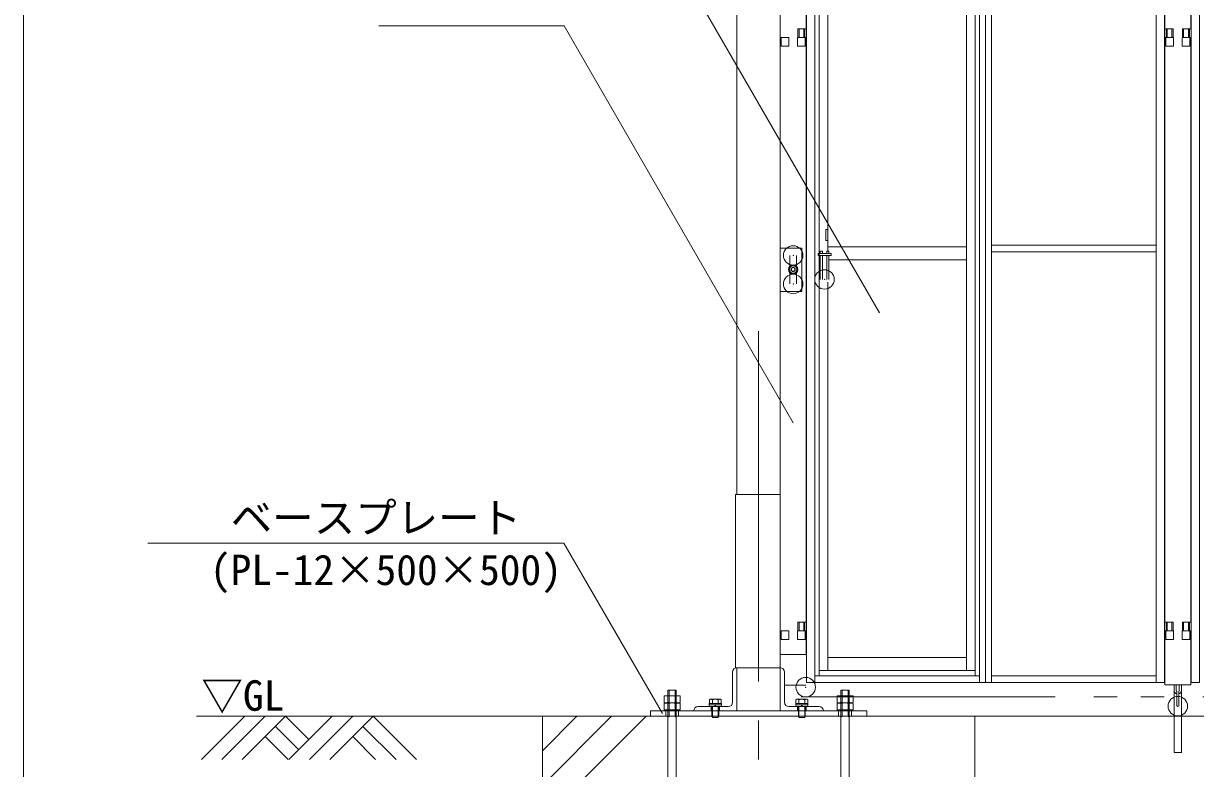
# Model space of a CAD drawing. Units: millimetres, scale not verified. Extents: x -10075 to 10075, y -16938 to 16938.
# Drawn here: x -10075 to -7365, y 6091 to 7814 of the extents above; entities that cross this region are included whole.
import ezdxf
from ezdxf.enums import TextEntityAlignment as Align

# ---------------------------------------------------------------- set-up
doc = ezdxf.new("R2010")
doc.units = ezdxf.units.MM
doc.header["$LTSCALE"] = 90
doc.header["$PDMODE"] = 32
doc.header["$PDSIZE"] = 45
for name, pattern in [('CHAIN2', [12, 9, -1, 1, -1]), ('DASHED1', [1.8, 1.2, -0.6]), ('DOUBLE_CHAIN2', [12.8, 9, -1, 0.6, -0.6, 0.6, -1])]:
    doc.linetypes.add(name, pattern=pattern)
for name, color, linetype, lineweight in [('0-5_ﾍﾞｰｽﾗｲﾝ', 134, 'Continuous', 18), ('0-6_ﾎﾞﾙﾄ類', 134, 'Continuous', 18), ('0-8_ﾜｲﾔｰﾛｰﾌﾟ', 134, 'DOUBLE_CHAIN2', 18), ('0-A_基礎工事用PCA大', 134, 'Continuous', 18), ('0-B_図面枠', 134, 'Continuous', 18), ('0-D_側固定棒', 134, 'Continuous', 18), ('1-1_中央走行棒', 134, 'Continuous', 18), ('1-6_通芯', 134, 'CHAIN2', 18), ('1-9_標準ﾊﾟﾈﾙ', 134, 'Continuous', 18), ('1-A_標準柱', 134, 'Continuous', 18), ('1-B_文字', 134, 'Continuous', 18), ('1-C_落とし棒', 134, 'Continuous', 18)]:
    doc.layers.add(name, color=color, linetype=linetype, lineweight=lineweight)
doc.styles.add('ＭＳ ゴシック', font='')
doc.styles.get('ＭＳ ゴシック').set_extended_font_data('MS Gothic')

msp = doc.modelspace()

# ---------------------------------------------------------------- linework, layer by layer
at = {"layer": '0-5_ﾍﾞｰｽﾗｲﾝ'}
msp.add_line((-9675.16, 6212.5), (2124.84, 6212.5), dxfattribs=at)
at = {"layer": '0-6_ﾎﾞﾙﾄ類'}
for p, q in [((-8584.69, 6244.53), (-8584.69, 6259.1)), ((-8584.69, 6241.67), (-8584.69, 6227.1)), ((-8565.63, 6244.53), (-8565.63, 6259.1)), ((-8565.63, 6241.67), (-8565.63, 6227.1)), ((-8487, 6251.5), (-8488.83, 6250.45)), ((-8488.83, 6250.45), (-8488.83, 6241.7)), ((-8488.83, 6241.7), (-8461.49, 6241.7)), ((-8487, 6251.5), (-8463.33, 6251.5)), ((-8486.41, 6241.5), (-8463.91, 6241.5)), ((-8483.16, 6212.5), (-8483.16, 6234.5)), ((-8482, 6250.45), (-8482, 6241.7)), ((-8481.93, 6209.7), (-8481.93, 6234.5)), ((-8476.35, 6238.5), (-8475.28, 6234.5)), ((-8475.04, 6238.5), (-8473.97, 6234.5)), ((-8468.33, 6250.45), (-8468.33, 6241.7)), ((-8467.16, 6212.5), (-8467.16, 6234.5)), ((-8463.33, 6251.5), (-8461.49, 6250.45)), ((-8461.49, 6250.45), (-8461.49, 6241.7)), ((-8286.99, 6251.5), (-8288.83, 6250.45)), ((-8288.83, 6250.45), (-8288.83, 6241.7)), ((-8288.83, 6241.7), (-8261.5, 6241.7)), ((-8286.99, 6251.5), (-8263.32, 6251.5)), ((-8286.41, 6241.5), (-8263.92, 6241.5)), ((-8283.16, 6212.5), (-8283.16, 6234.5)), ((-8282, 6250.45), (-8282, 6241.7)), ((-8281.93, 6209.7), (-8281.93, 6234.5)), ((-8276.36, 6238.5), (-8275.28, 6234.5)), ((-8275.04, 6238.5), (-8273.96, 6234.5)), ((-8268.33, 6250.45), (-8268.33, 6241.7)), ((-8267.16, 6212.5), (-8267.16, 6234.5)), ((-8263.32, 6251.5), (-8261.5, 6250.45)), ((-8261.5, 6250.45), (-8261.5, 6241.7)), ((-8184.68, 6244.53), (-8184.68, 6259.1)), ((-8184.68, 6241.67), (-8184.68, 6227.1)), ((-8165.64, 6244.53), (-8165.64, 6259.1)), ((-8165.64, 6241.67), (-8165.64, 6227.1)), ((-8483.16, 6212.5), (-8481.93, 6209.7)), ((-8283.16, 6212.5), (-8281.93, 6209.7))]:
    msp.add_line(p, q, dxfattribs=at)
for points in [[(-8593.63, 6244.53), (-8593.63, 6259.1), (-8556.69, 6259.1), (-8556.69, 6244.53), (-8559.16, 6243.1), (-8591.16, 6243.1)], [(-8593.63, 6241.67), (-8593.63, 6227.1), (-8556.69, 6227.1), (-8556.69, 6241.67), (-8559.16, 6243.1), (-8591.16, 6243.1)], [(-8461.16, 6241.5), (-8461.16, 6238.5), (-8489.16, 6238.5), (-8489.16, 6241.5)], [(-8489.16, 6238.5), (-8461.16, 6238.5), (-8461.16, 6234.5), (-8489.16, 6234.5)], [(-8261.16, 6241.5), (-8261.16, 6238.5), (-8289.16, 6238.5), (-8289.16, 6241.5)], [(-8289.16, 6238.5), (-8261.16, 6238.5), (-8261.16, 6234.5), (-8289.16, 6234.5)], [(-8193.64, 6244.53), (-8193.64, 6259.1), (-8156.68, 6259.1), (-8156.68, 6244.53), (-8159.16, 6243.1), (-8191.16, 6243.1)], [(-8193.64, 6241.67), (-8193.64, 6227.1), (-8156.68, 6227.1), (-8156.68, 6241.67), (-8159.16, 6243.1), (-8191.16, 6243.1)], [(-8593.16, 6227.1), (-8557.16, 6227.1), (-8557.16, 6224.5), (-8593.16, 6224.5)], [(-8193.16, 6227.1), (-8157.16, 6227.1), (-8157.16, 6224.5), (-8193.16, 6224.5)]]:
    msp.add_lwpolyline(points, close=True, dxfattribs=at)
for points in [[(-8481.93, 6209.7), (-8468.39, 6209.7), (-8468.39, 6234.5)], [(-8281.93, 6209.7), (-8268.39, 6209.7), (-8268.39, 6234.5)], [(-8483.16, 6212.5), (-8467.16, 6212.5), (-8468.39, 6209.7)], [(-8283.16, 6212.5), (-8267.16, 6212.5), (-8268.39, 6209.7)]]:
    msp.add_lwpolyline(points, dxfattribs=at)
for centre, radius, start, end in [((-8589.16, 6252.28), 8.96, 240.0064, 300.0064), ((-8589.16, 6233.92), 8.96, 60.0064, 120.0064), ((-8575.16, 6210.65), 32.45, 72.93497, 107.07105), ((-8575.16, 6275.56), 32.45, 252.93497, 287.07105), ((-8561.16, 6252.27), 8.95, 239.98131, 300.0315), ((-8561.16, 6233.93), 8.95, 59.98131, 120.0315), ((-8485.41, 6245.45), 6.05, 55.616, 124.384), ((-8486.41, 6241.7), 0.198, 180, 270), ((-8475.16, 6228.89), 22.62, 72.412, 107.588), ((-8464.91, 6245.45), 6.05, 55.616, 124.384), ((-8463.91, 6241.7), 0.198, 270, 0), ((-8285.41, 6245.45), 6.05, 55.616, 124.384), ((-8286.41, 6241.7), 0.198, 180, 270), ((-8275.16, 6228.89), 22.62, 72.412, 107.588), ((-8264.92, 6245.45), 6.05, 55.616, 124.384), ((-8263.92, 6241.7), 0.198, 270, 0), ((-8189.16, 6252.28), 8.96, 240.0064, 300.0064), ((-8189.16, 6233.92), 8.96, 60.0064, 120.0064), ((-8175.16, 6210.65), 32.45, 72.93497, 107.07105), ((-8175.16, 6275.56), 32.45, 252.93497, 287.07105), ((-8161.16, 6252.27), 8.95, 239.98131, 300.0315), ((-8161.16, 6233.93), 8.95, 59.98131, 120.0315)]:
    msp.add_arc(centre, radius, start, end, dxfattribs=at)
at = {"layer": '0-8_ﾜｲﾔｰﾛｰﾌﾟ'}
msp.add_line((1526.44, 6257.5), (-8276.76, 6257.5), dxfattribs=at)
at = {"layer": '0-A_基礎工事用PCA大'}
for p, q in [((-8875.16, 5972.5), (-8635.16, 6212.5)), ((-8875.16, 6052.5), (-8715.16, 6212.5)), ((-8875.16, 6132.5), (-8795.16, 6212.5))]:
    msp.add_line(p, q, dxfattribs=at)
at = {"layer": '0-A_基礎工事用PCA大', "linetype": 'DASHED1'}
for p, q in [((-8589.85, 6224.5), (-8589.85, 6212.5)), ((-8560.16, 6224.5), (-8560.16, 6212.5)), ((-8483.16, 6224.5), (-8483.16, 6212.5)), ((-8467.16, 6224.5), (-8467.16, 6212.5)), ((-8283.16, 6224.5), (-8283.16, 6212.5)), ((-8267.16, 6224.5), (-8267.16, 6212.5)), ((-8190.16, 6224.5), (-8190.16, 6212.5)), ((-8160.16, 6224.5), (-8160.16, 6212.5))]:
    msp.add_line(p, q, dxfattribs=at)
at = {"layer": '0-A_基礎工事用PCA大'}
for points in [[(-8584.69, 5695.55), (-8584.69, 6272.5), (-8565.63, 6272.5), (-8565.63, 6070.5)], [(-8584.69, 6210), (-8582.18, 6212.5), (-8582.18, 6272.5), (-8568.14, 6272.5), (-8568.14, 6212.5), (-8565.63, 6210)], [(-8165.64, 5695.55), (-8165.64, 6272.5), (-8184.69, 6272.5), (-8184.69, 6070.5)], [(-8165.64, 6210), (-8168.14, 6212.5), (-8168.14, 6272.5), (-8182.19, 6272.5), (-8182.19, 6212.5), (-8184.69, 6210)]]:
    msp.add_lwpolyline(points, dxfattribs=at)
for points in [[(-8875.16, 5212.5), (-7875.16, 5212.5), (-7875.16, 6212.5), (-8875.16, 6212.5)], [(-8625.16, 6212.5), (-8125.16, 6212.5), (-8125.16, 6224.5), (-8625.16, 6224.5)]]:
    msp.add_lwpolyline(points, close=True, dxfattribs=at)
at = {"layer": '0-B_図面枠'}
msp.add_lwpolyline([(-10075.16, 16937.5), (10049.84, 16937.5), (10049.84, 3062.5), (-10075.16, 3062.5)], close=True, dxfattribs=at)
at = {"layer": '0-D_側固定棒'}
for p, q in [((-8265.16, 7801.56), (-8265.16, 9153.06)), ((-8265.16, 6430.06), (-8265.16, 7781.56))]:
    msp.add_line(p, q, dxfattribs=at)
msp.add_lwpolyline([(-8265.16, 9173.06), (-8265.16, 10025.06), (-8325.16, 10025.06), (-8325.16, 6355.06), (-8265.16, 6355.06), (-8265.16, 6410.06)], dxfattribs=at)
for points in [[(-8322.81, 7761.56), (-8305.51, 7761.56), (-8305.51, 7781.56), (-8322.81, 7781.56)], [(-8284.82, 7761.56), (-8267.51, 7761.56), (-8267.51, 7781.56), (-8284.82, 7781.56)], [(-8300.07, 7253.56), (-8304.98, 7245.06), (-8300.07, 7236.56), (-8290.25, 7236.56), (-8285.35, 7245.06), (-8290.25, 7253.56)], [(-8322.81, 6390.06), (-8305.51, 6390.06), (-8305.51, 6410.06), (-8322.81, 6410.06)], [(-8284.82, 6390.06), (-8267.51, 6390.06), (-8267.51, 6410.06), (-8284.82, 6410.06)]]:
    msp.add_lwpolyline(points, close=True, dxfattribs=at)
for radius in [11, 8.5, 4.76, 4.22]:
    msp.add_circle((-8295.16, 7245.06), radius, dxfattribs=at)
for start, end in [(132.757, 167.243), (192.757, 227.243), (72.757, 107.243), (12.757, 47.243), (312.757, 347.243), (252.757, 287.243)]:
    msp.add_arc((-8295.16, 7245.06), 8.9, start, end, dxfattribs=at)
at = {"layer": '1-1_中央走行棒'}
for p, q in [((-7435.66, 9153.06), (-7435.66, 7801.56)), ((-7375.66, 7801.56), (-7375.66, 9153.06)), ((-7435.66, 7781.56), (-7435.66, 6430.06)), ((-7375.66, 6430.06), (-7375.66, 7781.56)), ((-7414.21, 6271.97), (-7414.21, 6285.06)), ((-7409.21, 6271.97), (-7409.21, 6285.06)), ((-7408.16, 6270.56), (-7408.16, 6235.56)), ((-7403.16, 6235.56), (-7403.16, 6270.56)), ((-7402.21, 6285.06), (-7402.21, 6271.97)), ((-7397.21, 6285.06), (-7397.21, 6271.97))]:
    msp.add_line(p, q, dxfattribs=at)
for points in [[(-7433.31, 7761.56), (-7416.01, 7761.56), (-7416.01, 7781.56), (-7433.31, 7781.56)], [(-7395.31, 7761.56), (-7378.01, 7761.56), (-7378.01, 7781.56), (-7395.31, 7781.56)], [(-7433.31, 6390.06), (-7416.01, 6390.06), (-7416.01, 6410.06), (-7433.31, 6410.06)], [(-7395.31, 6390.06), (-7378.01, 6390.06), (-7378.01, 6410.06), (-7395.31, 6410.06)]]:
    msp.add_lwpolyline(points, close=True, dxfattribs=at)
msp.add_lwpolyline([(-7435.66, 6410.06), (-7435.66, 6285.06), (-7375.66, 6285.06), (-7375.66, 6410.06)], dxfattribs=at)
for radius, start, end in [(8.5, 180, 253.25351), (3.5, 180, 225.59204), (8.5, 287.46347, 360), (3.5, 316.78662, 360)]:
    msp.add_arc((-7405.71, 6271.97), radius, start, end, dxfattribs=at)
msp.add_point((-7405.66, 6235.56), dxfattribs=at)
at = {"layer": '1-6_通芯'}
msp.add_line((-8375.16, 5212.5), (-8375.16, 7124.5), dxfattribs=at)
at = {"layer": '1-9_標準ﾊﾟﾈﾙ', "linetype": 'DASHED1'}
for p, q in [((-8281.67, 7801.56), (-8281.67, 7781.56)), ((-8270.66, 7801.56), (-8270.66, 7781.56)), ((-7430.16, 7801.56), (-7430.16, 7781.56)), ((-7419.16, 7801.56), (-7419.16, 7781.56)), ((-7392.16, 7801.56), (-7392.16, 7781.56)), ((-7381.16, 7801.56), (-7381.16, 7781.56)), ((-8281.67, 6430.06), (-8281.67, 6410.06)), ((-8270.66, 6430.06), (-8270.66, 6410.06)), ((-7430.16, 6430.06), (-7430.16, 6410.06)), ((-7419.16, 6430.06), (-7419.16, 6410.06)), ((-7392.16, 6430.06), (-7392.16, 6410.06)), ((-7381.16, 6430.06), (-7381.16, 6410.06))]:
    msp.add_line(p, q, dxfattribs=at)
at = {"layer": '1-9_標準ﾊﾟﾈﾙ'}
for p, q in [((-8268.45, 7801.56), (-8268.45, 7781.56)), ((-7432.37, 7801.56), (-7432.37, 7781.56)), ((-7378.96, 7801.56), (-7378.96, 7781.56)), ((-8232.66, 7222.06), (-8232.66, 7277.06)), ((-8227.66, 7277.06), (-8227.66, 7222.06)), ((-8217.66, 7222.06), (-8217.66, 7277.06)), ((-8212.66, 7277.06), (-8212.66, 7222.06)), ((-8268.45, 6430.06), (-8268.45, 6410.06)), ((-7432.37, 6430.06), (-7432.37, 6410.06)), ((-7378.96, 6430.06), (-7378.96, 6410.06))]:
    msp.add_line(p, q, dxfattribs=at)
for points in [[(-8264.66, 9293.06), (-8244.91, 9293.06), (-8244.91, 6290.06), (-8264.66, 6290.06)], [(-7864.41, 9293.06), (-7850.41, 9293.06), (-7850.41, 6290.06), (-7864.41, 6290.06)], [(-7850.41, 9293.06), (-7836.41, 9293.06), (-7836.41, 6290.06), (-7850.41, 6290.06)], [(-7436.16, 9293.06), (-7455.92, 9293.06), (-7455.92, 6290.06), (-7436.16, 6290.06)], [(-7375.16, 9293.06), (-7355.41, 9293.06), (-7355.41, 6290.06), (-7375.16, 6290.06)], [(-8244.91, 6305.56), (-8234.66, 6305.56), (-8234.66, 8281.56), (-8244.91, 8281.56)], [(-7874.66, 8269.06), (-7894.67, 8269.06), (-7894.67, 6318.06), (-7874.66, 6318.06)], [(-7864.41, 6305.56), (-7874.66, 6305.56), (-7874.66, 8281.56), (-7864.41, 8281.56)], [(-8214.66, 7312.06), (-8219.66, 7312.06), (-8219.66, 7337.06), (-8214.66, 7337.06)], [(-7836.41, 7301.56), (-7455.92, 7301.56), (-7455.92, 7285.56), (-7836.41, 7285.56)], [(-8237.66, 7282.06), (-8207.66, 7282.06), (-8207.66, 7277.06), (-8237.66, 7277.06)], [(-8214.66, 6318.06), (-7894.67, 6318.06), (-7894.67, 6348.06), (-8214.66, 6348.06)], [(-7864.41, 6290.06), (-8244.91, 6290.06), (-8244.91, 6305.56), (-7864.41, 6305.56)], [(-7836.41, 6290.06), (-7455.92, 6290.06), (-7455.92, 6305.56), (-7836.41, 6305.56)]]:
    msp.add_lwpolyline(points, close=True, dxfattribs=at)
for points in [[(-8234.66, 7282.06), (-8234.66, 8269.06), (-8214.66, 8269.06), (-8214.66, 7287.06)], [(-8264.66, 7781.56), (-8284.66, 7781.56), (-8284.66, 7801.56), (-8264.66, 7801.56)], [(-7436.16, 7781.56), (-7416.16, 7781.56), (-7416.16, 7801.56), (-7436.16, 7801.56)], [(-7375.16, 7781.56), (-7395.16, 7781.56), (-7395.16, 7801.56), (-7375.16, 7801.56)], [(-8214.66, 7287.06), (-8214.66, 7297.56), (-7894.67, 7297.56), (-7894.67, 7267.56), (-8212.66, 7267.56)], [(-8214.66, 7216.06), (-8214.66, 6318.06), (-8234.66, 6318.06), (-8234.66, 7277.06)], [(-8232.66, 7282.06), (-8232.66, 7287.06), (-8227.66, 7287.06), (-8227.66, 7282.06)], [(-8217.66, 7282.06), (-8217.66, 7287.06), (-8212.66, 7287.06), (-8212.66, 7282.06)], [(-8264.66, 6410.06), (-8284.66, 6410.06), (-8284.66, 6430.06), (-8264.66, 6430.06)], [(-7436.16, 6410.06), (-7416.16, 6410.06), (-7416.16, 6430.06), (-7436.16, 6430.06)], [(-7375.16, 6410.06), (-7395.16, 6410.06), (-7395.16, 6430.06), (-7375.16, 6430.06)]]:
    msp.add_lwpolyline(points, dxfattribs=at)
msp.add_point((-8222.66, 7222.06), dxfattribs=at)
at = {"layer": '1-A_標準柱'}
for p, q in [((-8425.16, 6724.5), (-8425.16, 10174.5)), ((-8325.16, 6724.5), (-8325.16, 10174.5)), ((-8302.66, 7253.11), (-8302.66, 7277.5)), ((-8287.66, 7277.5), (-8287.66, 7253.11)), ((-8302.66, 7211.5), (-8302.66, 7237.02)), ((-8287.66, 7237.02), (-8287.66, 7211.5)), ((-8435.16, 6314.5), (-8435.16, 6244.5)), ((-8315.16, 6314.5), (-8315.16, 6244.5)), ((-8445.16, 6234.5), (-8515.16, 6234.5)), ((-8305.16, 6234.5), (-8235.16, 6234.5)), ((-8325.16, 6224.5), (-8425.16, 6224.5))]:
    msp.add_line(p, q, dxfattribs=at)
at = {"layer": '1-A_標準柱', "linetype": 'DASHED1'}
for p, q in [((-8485.16, 6234.5), (-8485.16, 6224.5)), ((-8465.16, 6234.5), (-8465.16, 6224.5)), ((-8285.16, 6234.5), (-8285.16, 6224.5)), ((-8265.16, 6234.5), (-8265.16, 6224.5))]:
    msp.add_line(p, q, dxfattribs=at)
at = {"layer": '1-A_標準柱'}
for points in [[(-8325.16, 7294.5), (-8275.16, 7294.5), (-8275.16, 7194.5), (-8325.16, 7194.5)], [(-8428.36, 6724.5), (-8325.16, 6724.5), (-8325.16, 6324.5), (-8428.36, 6324.5)]]:
    msp.add_lwpolyline(points, close=True, dxfattribs=at)
for points in [[(-8525.16, 6224.5), (-8425.16, 6224.5), (-8425.16, 6324.5)], [(-8225.16, 6224.5), (-8325.16, 6224.5), (-8325.16, 6324.5)], [(-8266.16, 6284.5), (-8315.16, 6284.5), (-8315.16, 6274.5)]]:
    msp.add_lwpolyline(points, dxfattribs=at)
for centre, start, end in [((-8425.16, 6314.5), 90, 180), ((-8325.16, 6314.5), 0, 90), ((-8515.16, 6224.5), 90, 180), ((-8445.16, 6244.5), 270, 360), ((-8305.16, 6244.5), 180, 270), ((-8235.16, 6224.5), 0, 90)]:
    msp.add_arc(centre, 10, start, end, dxfattribs=at)
for p in [(-8295.16, 7277.5), (-8295.16, 7211.5), (-8266.16, 6279.5)]:
    msp.add_point(p, dxfattribs=at)
at = {"layer": '1-B_文字'}
for p, q in [((-9253.57, 7808.46), (-8825.3, 7808.46)), ((-9787.89, 6612.5), (-8826.21, 6612.5)), ((-9563.42, 6212.5), (-9663.65, 6112.27)), ((-9516.17, 6212.5), (-9616.4, 6112.27)), ((-9468.92, 6212.5), (-9569.15, 6112.27)), ((-9468.92, 6212.5), (-9414.92, 6158.5)), ((-9360.92, 6212.5), (-9461.15, 6112.27)), ((-9313.67, 6212.5), (-9413.9, 6112.27)), ((-9266.42, 6212.5), (-9366.65, 6112.27)), ((-9266.42, 6212.5), (-9166.19, 6112.27)), ((-9492.54, 6188.88), (-9438.54, 6134.88)), ((-9290.04, 6188.88), (-9213.43, 6112.27)), ((-9516.17, 6165.25), (-9463.18, 6112.27)), ((-9313.67, 6165.25), (-9260.68, 6112.27))]:
    msp.add_line(p, q, dxfattribs=at)
for points in [[(-8095.76, 7145.1), (-8825.16, 8408.46), (-8825.52, 8408.46)], [(-8294.81, 6890.47), (-8824.8, 7808.46), (-8825.16, 7808.46)], [(-8597.68, 6218.5), (-8825.16, 6612.5), (-8825.52, 6612.5)]]:
    msp.add_lwpolyline(points, dxfattribs=at)
at = {"layer": '1-C_落とし棒'}
msp.add_lwpolyline([(-7397.21, 6285.06), (-7397.21, 6128.86), (-7414.21, 6128.86), (-7414.21, 6285.06)], close=True, dxfattribs=at)

# ---------------------------------------------------------------- texts
at = {"layer": '1-B_文字', "style": 'ＭＳ ゴシック'}
for s, p in [('\u3000\u3000ベースプレート\u3000\u3000\u3000', (-9787.89, 6614.8)), ('(PL-12×500×500)', (-9643.87, 6494.43)), ('▽GL', (-9663.65, 6203.9))]:
    msp.add_text(s, height=70.38, dxfattribs=at).set_placement(p, align=Align.BOTTOM_LEFT)

doc.saveas('drawing.dxf')
